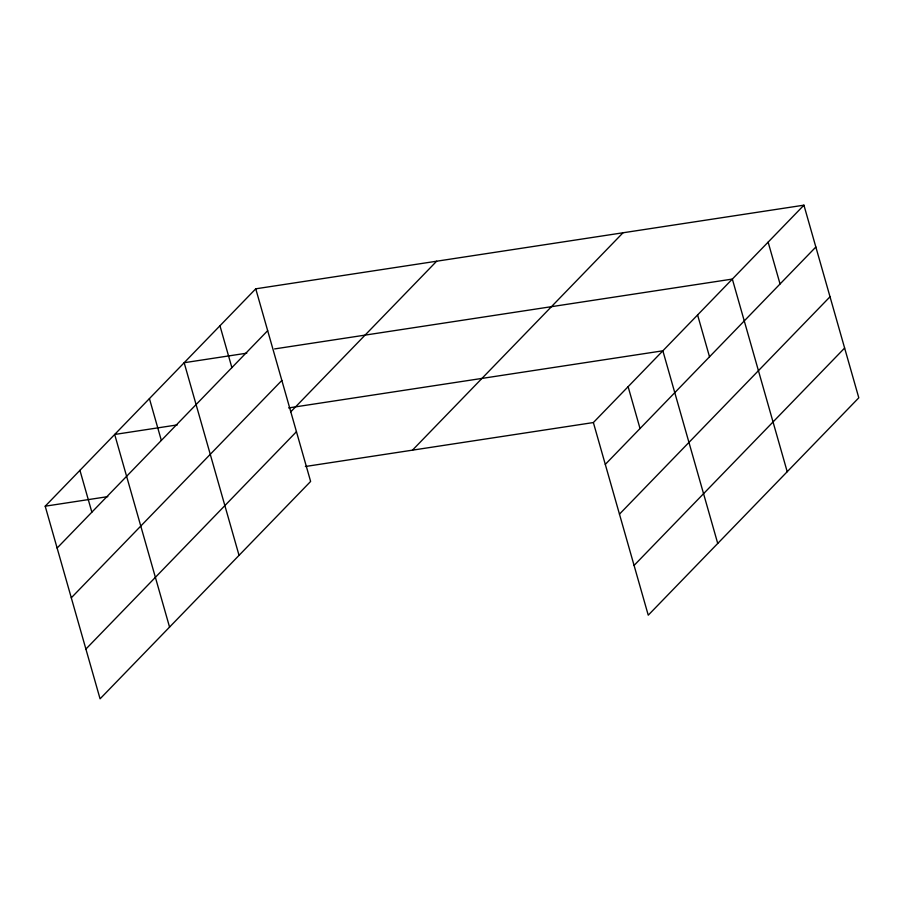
<?xml version="1.0" encoding="UTF-8"?>
<svg xmlns="http://www.w3.org/2000/svg" width="904" height="904" viewBox="0 0 904 904"><rect width="100%" height="100%" fill="white"/><g stroke="black" fill="none" stroke-linecap="round" stroke-linejoin="round"><path stroke-width="1.36" d="M255.753 288.817L310.626 481.448L100.073 698.826L45.2 506.195L255.753 288.817L803.927 205.174L858.8 397.805L648.247 615.183L593.374 422.552L803.927 205.174M57.121 548.039L267.674 330.661M71.292 597.804L281.845 380.426M290.749 411.84L436.655 261.211M85.903 649.072L296.455 431.694M412.473 450.147L623.025 232.769M605.296 464.396L815.849 247.018M619.466 514.15L830.019 296.772M634.066 565.429L844.63 348.04M246.781 353.17L184.167 362.719L239.04 555.361M274.613 348.921L732.342 279.076L787.214 471.718M177.297 424.903L114.684 434.462L169.556 627.093M288.625 407.919L662.858 350.808L717.731 543.451M45.2 506.195L107.813 496.635M305.382 466.498L593.374 422.552M768.129 242.125L780.05 283.969M697.594 314.942L709.516 356.786M628.111 386.675L640.032 428.53M219.954 325.768L231.876 367.612M149.42 398.585L161.341 440.44M79.936 470.329L91.858 512.172"/></g></svg>
